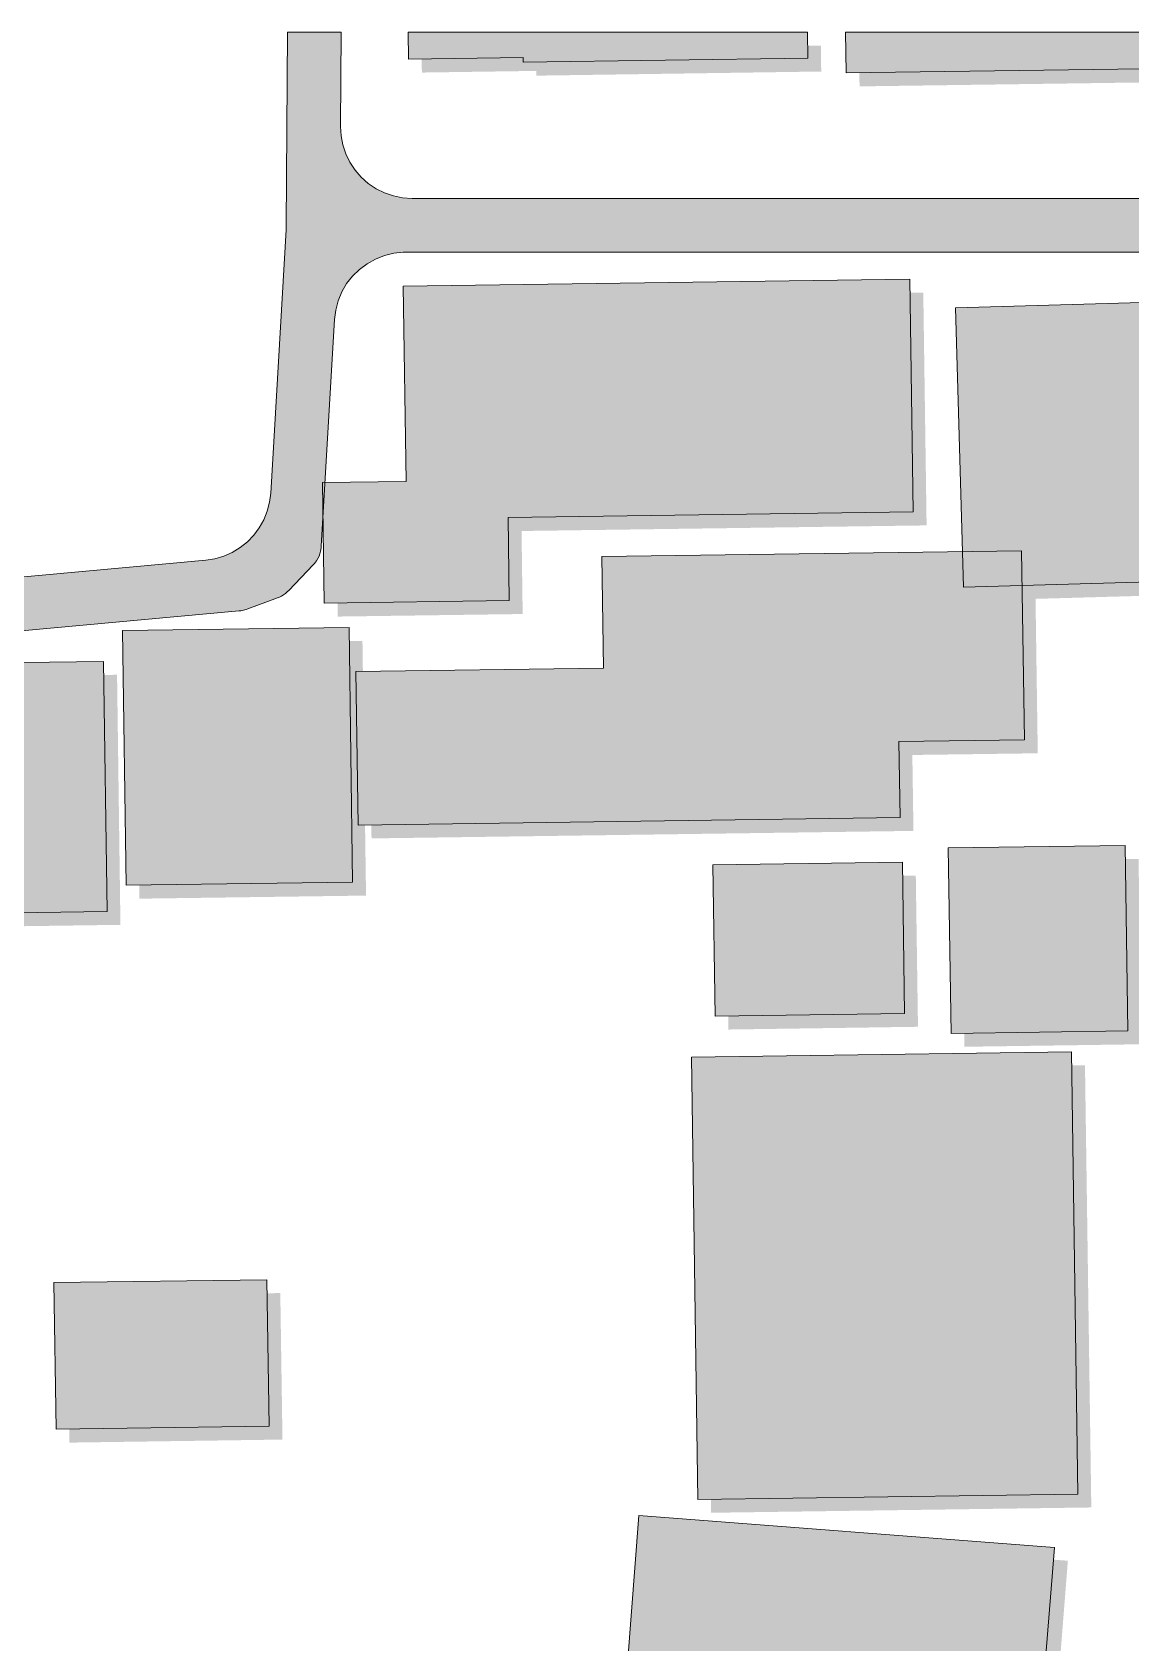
# Model space of a CAD drawing. Header units: metres. Extents: x 305909 to 307171, y 9156037 to 9156671.
# Drawn here: x 306816.2 to 306877.7, y 9156549.9 to 9156640 of the extents above; entities that cross this region are included whole.
import ezdxf

# ---------------------------------------------------------------- set-up
doc = ezdxf.new("R2010")
doc.units = ezdxf.units.M
for name, color, linetype, lineweight, true_color in [('B-BAYANGAN', 7, 'Continuous', 0, 0x76786c), ('J-PERKERASAN_JALAN', 7, 'Continuous', 9, 0x989896), ('K-BANGUNAN_LUAR_TAPAK', 7, 'Continuous', 9, 0xdedede)]:
    doc.layers.add(name, color=color, linetype=linetype, lineweight=lineweight, true_color=true_color)

msp = doc.modelspace()

# ---------------------------------------------------------------- hatches: boundary and pattern name
at = {"layer": 'B-BAYANGAN', "true_color": 0x76786c}
h = msp.add_hatch(color=8, dxfattribs=at)
h.dxf.hatch_style = 1
h.paths.add_polyline_path([(306860.337, 9156637.801), (306844.404, 9156637.57), (306844.403, 9156637.835), (306837.992, 9156637.743), (306837.971, 9156639.25), (306860.317, 9156639.25), (306860.337, 9156637.801)])
h = msp.add_hatch(color=8, dxfattribs=at)
h.dxf.hatch_style = 1
h.paths.add_polyline_path([(306885.985, 9156637.296), (306862.482, 9156636.969), (306862.449, 9156639.25), (306885.957, 9156639.25), (306885.985, 9156637.296)])
h = msp.add_hatch(color=8, dxfattribs=at)
h.dxf.hatch_style = 1
h.paths.add_polyline_path([(306866.048, 9156625.436), (306866.234, 9156612.408), (306843.569, 9156612.095), (306843.632, 9156607.45), (306833.282, 9156607.308), (306833.189, 9156614.055), (306837.856, 9156614.118), (306837.701, 9156625.034), (306866.048, 9156625.436)])
h = msp.add_hatch(color=8, dxfattribs=at)
h.dxf.hatch_style = 1
h.paths.add_polyline_path([(306885.563, 9156624.31), (306886.012, 9156608.684), (306869.043, 9156608.206), (306868.593, 9156623.832), (306885.563, 9156624.31)])
h = msp.add_hatch(color=8, dxfattribs=at)
h.dxf.hatch_style = 1
h.paths.add_polyline_path([(306872.301, 9156610.243), (306872.454, 9156599.659), (306865.436, 9156599.564), (306865.498, 9156595.317), (306835.175, 9156594.896), (306835.052, 9156603.478), (306848.911, 9156603.678), (306848.82, 9156609.915), (306872.301, 9156610.243)])
h = msp.add_hatch(color=8, dxfattribs=at)
h.dxf.hatch_style = 1
h.paths.add_polyline_path([(306834.667, 9156605.943), (306834.868, 9156591.698), (306822.19, 9156591.525), (306821.989, 9156605.77), (306834.667, 9156605.943)])
h = msp.add_hatch(color=8, dxfattribs=at)
h.dxf.hatch_style = 1
h.paths.add_polyline_path([(306820.936, 9156604.051), (306821.125, 9156590.061), (306812.033, 9156589.935), (306811.833, 9156603.926), (306820.936, 9156604.051)])
h = msp.add_hatch(color=8, dxfattribs=at)
h.dxf.hatch_style = 1
h.paths.add_polyline_path([(306878.095, 9156593.754), (306878.236, 9156583.38), (306868.349, 9156583.24), (306868.197, 9156593.614), (306878.095, 9156593.754)])
h = msp.add_hatch(color=8, dxfattribs=at)
h.dxf.hatch_style = 1
h.paths.add_polyline_path([(306865.629, 9156592.818), (306865.752, 9156584.358), (306855.148, 9156584.204), (306855.025, 9156592.676), (306865.629, 9156592.818)])
h = msp.add_hatch(color=8, dxfattribs=at)
h.dxf.hatch_style = 1
h.paths.add_polyline_path([(306875.096, 9156582.206), (306875.45, 9156557.466), (306854.176, 9156557.169), (306853.833, 9156581.909), (306875.096, 9156582.206)])
h = msp.add_hatch(color=8, dxfattribs=at)
h.dxf.hatch_style = 1
h.paths.add_polyline_path([(306830.07, 9156569.459), (306830.192, 9156561.264), (306818.275, 9156561.094), (306818.153, 9156569.3), (306830.07, 9156569.459)])
h = msp.add_hatch(color=8, dxfattribs=at)
h.dxf.hatch_style = 1
h.paths.add_polyline_path([(306874.138, 9156554.485), (306873.645, 9156548.234), (306878.281, 9156547.877), (306877.106, 9156532.874), (306852.214, 9156534.786), (306853.011, 9156545.042), (306850.042, 9156545.274), (306850.891, 9156556.271), (306874.138, 9156554.485)])
at = {"layer": 'J-PERKERASAN_JALAN', "true_color": 0xa8a8a6}
h = msp.add_hatch(color=253, dxfattribs=at)
h.dxf.hatch_style = 1
h.paths.add_polyline_path([(306746.832, 9156629.316), (306748.881, 9156629.401), (306748.962, 9156629.403), (306749.003, 9156629.403), (306749.085, 9156629.401), (306749.492, 9156629.385), (306749.59, 9156629.379), (306749.759, 9156629.355), (306749.902, 9156629.321), (306750.064, 9156629.264), (306750.153, 9156629.225), (306750.704, 9156628.972), (306750.796, 9156628.926), (306750.95, 9156628.835), (306751.073, 9156628.743), (306751.187, 9156628.639), (306751.306, 9156628.505), (306751.368, 9156628.424), (306751.784, 9156627.847), (306751.844, 9156627.759), (306751.935, 9156627.599), (306752.009, 9156627.43), (306752.044, 9156627.331), (306752.253, 9156626.675), (306752.291, 9156626.539), (306752.307, 9156626.471), (306752.335, 9156626.334), (306755.824, 9156605.67), (306755.945, 9156605.158), (306756.133, 9156604.667), (306756.383, 9156604.204), (306756.692, 9156603.779), (306757.054, 9156603.397), (306757.463, 9156603.067), (306757.911, 9156602.793), (306758.392, 9156602.58), (306758.896, 9156602.432), (306759.416, 9156602.351), (306759.942, 9156602.339), (306760.464, 9156602.396), (306779.985, 9156605.846), (306780.043, 9156605.855), (306780.071, 9156605.859), (306780.129, 9156605.867), (306782.768, 9156606.176), (306783.282, 9156606.27), (306783.779, 9156606.431), (306784.251, 9156606.655), (306784.69, 9156606.939), (306785.088, 9156607.277), (306785.438, 9156607.665), (306785.735, 9156608.095), (306785.974, 9156608.56), (306786.149, 9156609.052), (306786.26, 9156609.562), (306786.302, 9156610.083), (306786.277, 9156610.605), (306782.903, 9156640), (306785.923, 9156640), (306789.255, 9156610.968), (306789.348, 9156610.452), (306789.509, 9156609.954), (306789.732, 9156609.48), (306790.016, 9156609.04), (306790.355, 9156608.641), (306790.743, 9156608.29), (306791.174, 9156607.992), (306791.64, 9156607.753), (306792.134, 9156607.577), (306792.646, 9156607.467), (306793.168, 9156607.424), (306793.691, 9156607.451), (306795.895, 9156607.707), (306795.912, 9156607.709), (306795.96, 9156607.714), (306825.905, 9156610.466), (306826.415, 9156610.546), (306826.911, 9156610.691), (306827.383, 9156610.899), (306827.825, 9156611.166), (306828.229, 9156611.488), (306828.588, 9156611.86), (306828.896, 9156612.274), (306829.148, 9156612.724), (306829.34, 9156613.204), (306829.469, 9156613.704), (306829.532, 9156614.216), (306830.39, 9156628.953), (306830.397, 9156629.154), (306830.482, 9156640), (306833.482, 9156640), (306833.441, 9156634.734), (306833.471, 9156634.209), (306833.57, 9156633.693), (306833.736, 9156633.194), (306833.966, 9156632.721), (306834.256, 9156632.283), (306834.601, 9156631.886), (306834.995, 9156631.538), (306835.431, 9156631.244), (306835.902, 9156631.01), (306836.4, 9156630.841), (306836.915, 9156630.737), (306837.44, 9156630.703), (306885.702, 9156630.695), (306886.21, 9156630.728), (306886.71, 9156630.824), (306887.194, 9156630.984), (306887.653, 9156631.203), (306888.081, 9156631.479), (306888.471, 9156631.808), (306888.815, 9156632.183), (306889.109, 9156632.598), (306889.348, 9156633.048), (306889.528, 9156633.524), (306889.645, 9156634.02), (306889.699, 9156634.526), (306889.479, 9156629.321), (306889.478, 9156629.285), (306889.305, 9156623.574), (306889.285, 9156624.107), (306889.195, 9156624.633), (306889.036, 9156625.142), (306888.81, 9156625.625), (306888.523, 9156626.074), (306888.178, 9156626.48), (306887.782, 9156626.838), (306887.342, 9156627.139), (306886.866, 9156627.379), (306886.362, 9156627.554), (306885.839, 9156627.66), (306885.307, 9156627.695), (306837.414, 9156627.703), (306837.266, 9156627.7), (306836.949, 9156627.688), (306836.415, 9156627.633), (306835.894, 9156627.506), (306835.394, 9156627.311), (306834.925, 9156627.051), (306834.495, 9156626.731), (306834.112, 9156626.356), (306833.783, 9156625.933), (306833.512, 9156625.469), (306833.307, 9156624.974), (306833.169, 9156624.456), (306833.102, 9156623.924), (306832.364, 9156611.244), (306832.356, 9156611.144), (306832.328, 9156610.971), (306832.29, 9156610.826), (306832.237, 9156610.685), (306832.17, 9156610.55), (306832.09, 9156610.423), (306831.982, 9156610.284), (306831.915, 9156610.21), (306830.541, 9156608.769), (306830.477, 9156608.705), (306830.358, 9156608.601), (306830.249, 9156608.521), (306830.132, 9156608.452), (306829.99, 9156608.383), (306829.906, 9156608.35), (306828.249, 9156607.733), (306828.165, 9156607.704), (306828.016, 9156607.663), (306827.864, 9156607.635), (306827.777, 9156607.625), (306796.284, 9156604.731), (306796.188, 9156604.721), (306788.568, 9156603.835), (306780.608, 9156602.902), (306780.378, 9156602.869), (306757.65, 9156598.853), (306757.549, 9156598.837), (306757.498, 9156598.831), (306757.396, 9156598.821), (306755.346, 9156598.673), (306746.832, 9156598.084), (306746.832, 9156601.091), (306749.074, 9156601.246), (306749.583, 9156601.315), (306750.078, 9156601.447), (306750.553, 9156601.642), (306750.999, 9156601.897), (306751.408, 9156602.206), (306751.775, 9156602.565), (306752.092, 9156602.968), (306752.356, 9156603.409), (306752.561, 9156603.879), (306752.703, 9156604.372), (306752.782, 9156604.879), (306752.795, 9156605.392), (306752.742, 9156605.903), (306750.113, 9156621.477), (306749.994, 9156621.979), (306749.813, 9156622.461), (306749.571, 9156622.915), (306749.272, 9156623.335), (306748.922, 9156623.713), (306748.526, 9156624.043), (306748.091, 9156624.319), (306747.624, 9156624.537), (306747.133, 9156624.693), (306746.832, 9156624.748), (306746.832, 9156629.316)])
at = {"layer": 'K-BANGUNAN_LUAR_TAPAK', "true_color": 0xececea}
h = msp.add_hatch(color=7, dxfattribs=at)
h.dxf.hatch_style = 1
h.paths.add_polyline_path([(306859.587, 9156638.551), (306843.654, 9156638.32), (306843.653, 9156638.585), (306837.242, 9156638.493), (306837.221, 9156640), (306859.567, 9156640), (306859.587, 9156638.551)])
h = msp.add_hatch(color=7, dxfattribs=at)
h.dxf.hatch_style = 1
h.paths.add_polyline_path([(306885.235, 9156638.046), (306861.732, 9156637.719), (306861.699, 9156640), (306885.207, 9156640), (306885.235, 9156638.046)])
h = msp.add_hatch(color=7, dxfattribs=at)
h.dxf.hatch_style = 1
h.paths.add_polyline_path([(306865.298, 9156626.186), (306865.484, 9156613.158), (306842.819, 9156612.845), (306842.882, 9156608.2), (306832.532, 9156608.058), (306832.439, 9156614.805), (306837.106, 9156614.868), (306836.951, 9156625.784), (306865.298, 9156626.186)])
h = msp.add_hatch(color=7, dxfattribs=at)
h.dxf.hatch_style = 1
h.paths.add_polyline_path([(306884.813, 9156625.06), (306885.262, 9156609.434), (306868.293, 9156608.956), (306867.843, 9156624.582), (306884.813, 9156625.06)])
h = msp.add_hatch(color=7, dxfattribs=at)
h.dxf.hatch_style = 1
h.paths.add_polyline_path([(306871.551, 9156610.993), (306871.704, 9156600.409), (306864.686, 9156600.314), (306864.748, 9156596.067), (306834.425, 9156595.646), (306834.302, 9156604.228), (306848.161, 9156604.428), (306848.07, 9156610.665), (306871.551, 9156610.993)])
h = msp.add_hatch(color=7, dxfattribs=at)
h.dxf.hatch_style = 1
h.paths.add_polyline_path([(306833.917, 9156606.693), (306834.118, 9156592.448), (306821.44, 9156592.275), (306821.239, 9156606.52), (306833.917, 9156606.693)])
h = msp.add_hatch(color=7, dxfattribs=at)
h.dxf.hatch_style = 1
h.paths.add_polyline_path([(306820.186, 9156604.801), (306820.375, 9156590.811), (306811.283, 9156590.685), (306811.083, 9156604.676), (306820.186, 9156604.801)])
h = msp.add_hatch(color=7, dxfattribs=at)
h.dxf.hatch_style = 1
h.paths.add_polyline_path([(306877.345, 9156594.504), (306877.486, 9156584.13), (306867.599, 9156583.99), (306867.447, 9156594.364), (306877.345, 9156594.504)])
h = msp.add_hatch(color=7, dxfattribs=at)
h.dxf.hatch_style = 1
h.paths.add_polyline_path([(306864.879, 9156593.568), (306865.002, 9156585.108), (306854.398, 9156584.954), (306854.275, 9156593.426), (306864.879, 9156593.568)])
h = msp.add_hatch(color=7, dxfattribs=at)
h.dxf.hatch_style = 1
h.paths.add_polyline_path([(306874.346, 9156582.956), (306874.7, 9156558.216), (306853.426, 9156557.919), (306853.083, 9156582.659), (306874.346, 9156582.956)])
h = msp.add_hatch(color=7, dxfattribs=at)
h.dxf.hatch_style = 1
h.paths.add_polyline_path([(306829.32, 9156570.209), (306829.442, 9156562.014), (306817.525, 9156561.844), (306817.403, 9156570.05), (306829.32, 9156570.209)])
h = msp.add_hatch(color=7, dxfattribs=at)
h.dxf.hatch_style = 1
h.paths.add_polyline_path([(306873.388, 9156555.235), (306872.895, 9156548.984), (306877.531, 9156548.627), (306876.356, 9156533.624), (306851.464, 9156535.536), (306852.261, 9156545.792), (306849.292, 9156546.024), (306850.141, 9156557.021), (306873.388, 9156555.235)])

# ---------------------------------------------------------------- linework, layer by layer
at = {"layer": 'J-PERKERASAN_JALAN', "color": 8, "lineweight": 13, "true_color": 0x787876}
for points in [[(306795.96, 9156607.714), (306825.905, 9156610.466), (306826.415, 9156610.546), (306826.911, 9156610.691), (306827.383, 9156610.899), (306827.825, 9156611.166), (306828.229, 9156611.488), (306828.588, 9156611.86), (306828.896, 9156612.274), (306829.148, 9156612.724), (306829.34, 9156613.204), (306829.469, 9156613.704), (306829.532, 9156614.216), (306830.39, 9156628.953), (306830.397, 9156629.154), (306830.482, 9156640), (306833.482, 9156640), (306833.441, 9156634.734), (306833.471, 9156634.209), (306833.57, 9156633.693), (306833.736, 9156633.194), (306833.966, 9156632.721), (306834.256, 9156632.283), (306834.601, 9156631.886), (306834.995, 9156631.538), (306835.431, 9156631.244), (306835.902, 9156631.01), (306836.4, 9156630.841), (306836.915, 9156630.737), (306837.44, 9156630.703), (306885.702, 9156630.695)], [(306885.307, 9156627.695), (306837.414, 9156627.703), (306837.266, 9156627.7), (306836.949, 9156627.688), (306836.415, 9156627.633), (306835.894, 9156627.506), (306835.394, 9156627.311), (306834.925, 9156627.051), (306834.495, 9156626.731), (306834.112, 9156626.356), (306833.783, 9156625.933), (306833.512, 9156625.469), (306833.307, 9156624.974), (306833.169, 9156624.456), (306833.102, 9156623.924), (306832.364, 9156611.244), (306832.356, 9156611.144), (306832.328, 9156610.971), (306832.29, 9156610.826), (306832.237, 9156610.685), (306832.17, 9156610.55), (306832.09, 9156610.423), (306831.982, 9156610.284), (306831.915, 9156610.21), (306830.541, 9156608.769), (306830.477, 9156608.705), (306830.358, 9156608.601), (306830.249, 9156608.521), (306830.132, 9156608.452), (306829.99, 9156608.383), (306829.906, 9156608.35), (306828.249, 9156607.733), (306828.165, 9156607.704), (306828.016, 9156607.663), (306827.864, 9156607.635), (306827.777, 9156607.625), (306796.284, 9156604.731)]]:
    msp.add_lwpolyline(points, dxfattribs=at)
at = {"layer": 'K-BANGUNAN_LUAR_TAPAK', "color": 253, "lineweight": 9, "true_color": 0xb0b0ae}
for points in [[(306859.587, 9156638.551), (306843.654, 9156638.32), (306843.653, 9156638.585), (306837.242, 9156638.493), (306837.221, 9156640), (306859.567, 9156640), (306859.587, 9156638.551)], [(306885.235, 9156638.046), (306861.732, 9156637.719), (306861.699, 9156640), (306885.207, 9156640), (306885.235, 9156638.046)], [(306865.298, 9156626.186), (306865.484, 9156613.158), (306842.819, 9156612.845), (306842.882, 9156608.2), (306832.532, 9156608.058), (306832.439, 9156614.805), (306837.106, 9156614.868), (306836.951, 9156625.784), (306865.298, 9156626.186)], [(306884.813, 9156625.06), (306885.262, 9156609.434), (306868.293, 9156608.956), (306867.843, 9156624.582), (306884.813, 9156625.06)], [(306871.551, 9156610.993), (306871.704, 9156600.409), (306864.686, 9156600.314), (306864.748, 9156596.067), (306834.425, 9156595.646), (306834.302, 9156604.228), (306848.161, 9156604.428), (306848.07, 9156610.665), (306871.551, 9156610.993)], [(306833.917, 9156606.693), (306834.118, 9156592.448), (306821.44, 9156592.275), (306821.239, 9156606.52), (306833.917, 9156606.693)], [(306820.186, 9156604.801), (306820.375, 9156590.811), (306811.283, 9156590.685), (306811.083, 9156604.676), (306820.186, 9156604.801)], [(306877.345, 9156594.504), (306877.486, 9156584.13), (306867.599, 9156583.99), (306867.447, 9156594.364), (306877.345, 9156594.504)], [(306864.879, 9156593.568), (306865.002, 9156585.108), (306854.398, 9156584.954), (306854.275, 9156593.426), (306864.879, 9156593.568)], [(306874.346, 9156582.956), (306874.7, 9156558.216), (306853.426, 9156557.919), (306853.083, 9156582.659), (306874.346, 9156582.956)], [(306829.32, 9156570.209), (306829.442, 9156562.014), (306817.525, 9156561.844), (306817.403, 9156570.05), (306829.32, 9156570.209)], [(306873.388, 9156555.235), (306872.895, 9156548.984), (306877.531, 9156548.627), (306876.356, 9156533.624), (306851.464, 9156535.536), (306852.261, 9156545.792), (306849.292, 9156546.024), (306850.141, 9156557.021), (306873.388, 9156555.235)]]:
    msp.add_lwpolyline(points, close=True, dxfattribs=at)

doc.saveas('drawing.dxf')
